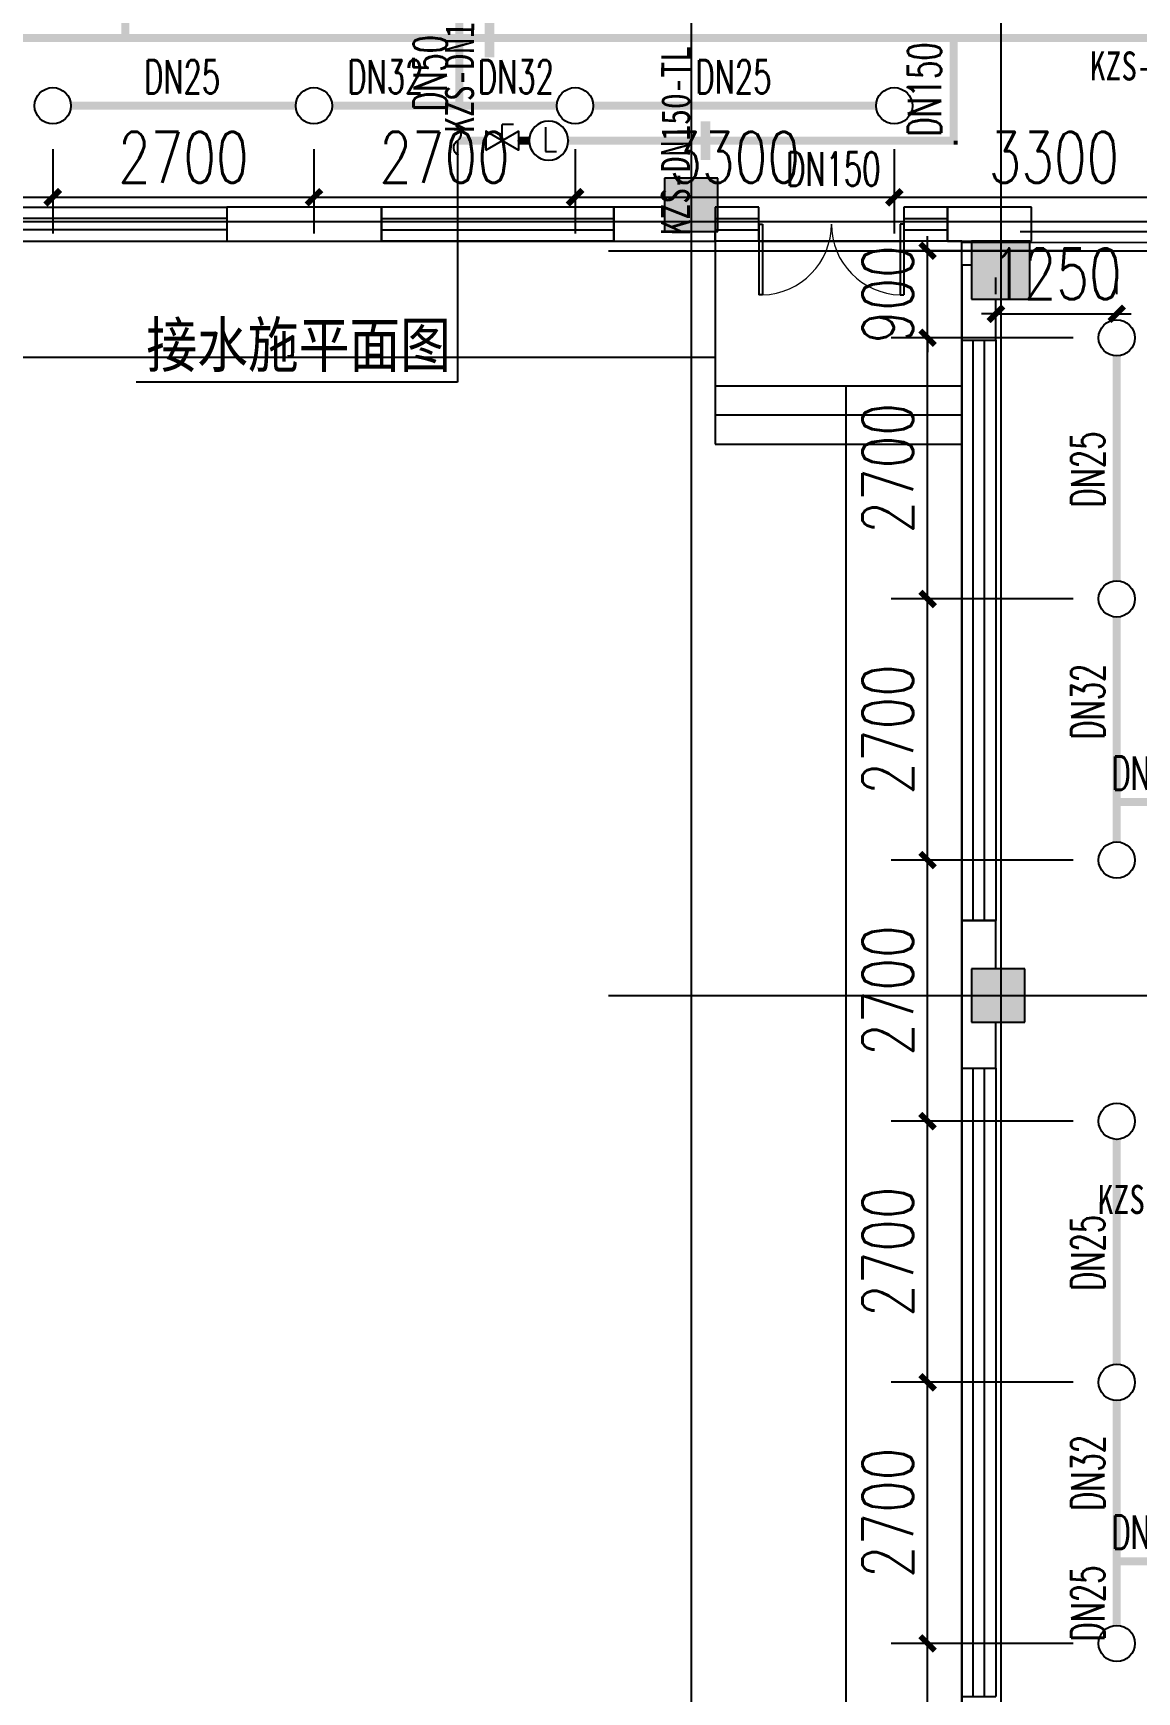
# Model space of a CAD drawing. Extents: x 0 to 2838408, y -923048 to 203859.
# Drawn here: x 2765960 to 2777370, y -216692 to -199542 of the extents above; entities that cross this region are included whole.
import ezdxf
from ezdxf.enums import TextEntityAlignment as Align

# ---------------------------------------------------------------- set-up
doc = ezdxf.new("R2010")
doc.units = 0
doc.header["$LTSCALE"] = 1000
for name, color, linetype in [('COLUMN', 9, 'Continuous'), ('DIM_喷淋', 3, 'Continuous'), ('DOTE', 8, 'Continuous'), ('EQUIP_喷头', 7, 'Continuous'), ('EQUIP_喷淋', 7, 'Continuous'), ('EVALVE_喷淋', 7, 'Continuous'), ('fur', 253, 'Continuous'), ('GROUND', 2, 'Continuous'), ('PIPE-喷淋', 6, 'Continuous'), ('PUB_HATCH', 8, 'Continuous'), ('TEXT_喷淋', 7, 'Continuous'), ('TWT_DIM', 3, 'Continuous'), ('WALL', 9, 'Continuous'), ('WINDOW', 4, 'Continuous'), ('XREF', 8, 'Continuous'), ('抗震支吊架', 2, 'Continuous')]:
    doc.layers.add(name, color=color, linetype=linetype)
doc.styles.add('_TCH_DIM_T3', font='SIMPLEX', dxfattribs={"width": 0.75, "bigfont": 'HZTXT'})
doc.styles.add('_TWT_PIPEDN', font='SIMPLEX', dxfattribs={"width": 0.8, "height": 2.3, "bigfont": 'HZTXT'})
doc.styles.add('kzcad', font='', dxfattribs={"width": 0.8})
doc.styles.get("Standard").update_dxf_attribs({"font": 'geniso.shx', "bigfont": 'hztxt.shx'})
doc.styles.get('kzcad').set_extended_font_data('SimSun')
doc.dimstyles.new('_TWT_ARCH&&150', dxfattribs={"dimtxt": 525, "dimasz": 150, "dimexe": 375, "dimexo": 450, "dimgap": 150, "dimtad": 1, "dimdec": 0, "dimzin": 0, "dimdsep": 46, "dimtxsty": '_TCH_DIM_T3', "dimblk": 'ARCHTICK', "dimcen": 0.09, "dimclrt": 7, "dimazin": 2, "dimtfac": 1, "dimtdec": 0, "dimtix": 1, "dimtmove": 2, "dimatfit": 3, "dimfxl": 1, "dimtolj": 1, "dimtzin": 0, "dimarcsym": 0})

# ---------------------------------------------------------------- blocks, each defined once
blk = doc.blocks.new('$WINLIB2D$00000001')
at = {"color": 0}
for points in [[(-0.5, 0.5), (-0.5, -0.5)], [(-0.5, 0.5), (0.5, 0.5)], [(0.5, -0.5), (0.5, 0.5)], [(0.5, 0.1667), (-0.5, 0.1667)], [(0.5, -0.1667), (-0.5, -0.1667)], [(-0.5, -0.5), (0.5, -0.5)]]:
    blk.add_lwpolyline(points, dxfattribs=at)
blk = doc.blocks.new('$DorLib2D$00000002')
for p, q in [((-0.5, 0), (-0.5, 0.4875)), ((-0.475, 0.4875), (-0.5, 0.4875)), ((-0.475, 0), (-0.475, 0.4875)), ((0.475, 0), (0.475, 0.4875)), ((0.475, 0.4875), (0.5, 0.4875)), ((0.5, 0), (0.5, 0.4875)), ((-0.5, 0), (-0.475, 0)), ((0.5, 0), (0.475, 0))]:
    blk.add_line(p, q)
at = {"lineweight": 13}
for centre, start, end in [((-0.4875, 0), 0, 88.53072), ((0.4875, 0), 91.46928, 180)]:
    blk.add_arc(centre, 0.4875, start, end, dxfattribs=at)
blk = doc.blocks.new('$TCHSYS$WIN2D')
for p, q in [((-0.5, 0.5), (0.5, 0.5)), ((-0.5, 0.5), (-0.5, -0.5)), ((0.5, 0.5), (0.5, -0.5)), ((0.5, 0.1667), (-0.5, 0.1667)), ((0.5, -0.1667), (-0.5, -0.1667)), ((-0.5, -0.5), (0.5, -0.5))]:
    blk.add_line(p, q)
blk = doc.blocks.new('1F1')
at = {"layer": 'PUB_HATCH'}
for points in [[(2436991.7, -201042.2), (2436441.7, -201042.2), (2436441.7, -201592.2), (2436991.7, -201592.2)], [(2440216.7, -201692.2), (2439616.7, -201692.2), (2439616.7, -202292.2), (2440216.7, -202292.2)], [(2440166.7, -209217.2), (2439616.7, -209217.2), (2439616.7, -209767.2), (2440166.7, -209767.2)]]:
    blk.add_hatch(color=256, dxfattribs=at).paths.add_polyline_path(points)
for p, q in [((2439516.7, -201692.2), (2436966.7, -201692.2)), ((2436966.7, -201692.2), (2436966.7, -203792.2)), ((2439516.7, -203792.2), (2439516.7, -201692.2)), ((2439516.7, -203192.2), (2436966.7, -203192.2)), ((2439516.7, -203492.2), (2436966.7, -203492.2)), ((2436966.7, -203792.2), (2439516.7, -203792.2))]:
    blk.add_line(p, q)
at = {"layer": 'COLUMN'}
for p, q in [((2436991.7, -201042.2), (2436441.7, -201042.2)), ((2436441.7, -201042.2), (2436441.7, -201592.2)), ((2436991.7, -201592.2), (2436991.7, -201042.2)), ((2436441.7, -201592.2), (2436991.7, -201592.2)), ((2440216.7, -201692.2), (2439616.7, -201692.2)), ((2439616.7, -201692.2), (2439616.7, -202292.2)), ((2440216.7, -202292.2), (2440216.7, -201692.2)), ((2439616.7, -202292.2), (2440216.7, -202292.2)), ((2440166.7, -209217.2), (2439616.7, -209217.2)), ((2439616.7, -209217.2), (2439616.7, -209767.2)), ((2440166.7, -209767.2), (2440166.7, -209217.2)), ((2439616.7, -209767.2), (2440166.7, -209767.2))]:
    blk.add_line(p, q, dxfattribs=at)
at = {"layer": 'DOTE'}
for p, q in [((2436716.7, -187892.2), (2436716.7, -271092.2)), ((2439916.7, -187892.2), (2439916.7, -271092.2)), ((2453916.7, -201492.2), (2343216.7, -201492.2)), ((2435862.3, -201792.2), (2453916.7, -201792.2)), ((2435862.3, -209492.2), (2453916.7, -209492.2))]:
    blk.add_line(p, q, dxfattribs=at)
at = {"layer": 'fur'}
blk.add_line((2440116.7, -201592.2), (2451516.7, -201592.2), dxfattribs=at)
at = {"layer": 'GROUND'}
for p, q in [((2436966.7, -201692.2), (2436966.7, -202892.2)), ((2363516.7, -202892.2), (2436966.7, -202892.2)), ((2438316.7, -203192.2), (2438316.7, -227642.2))]:
    blk.add_line(p, q, dxfattribs=at)
for points in [[(2363516.7, -201692.2), (2436966.7, -201692.2)], [(2439516.7, -203192.2), (2438316.7, -203192.2)], [(2439516.7, -203192.2), (2439516.7, -227642.2)]]:
    blk.add_lwpolyline(points, dxfattribs=at)
at = {"layer": 'WALL'}
for p, q in [((2433516.7, -201342.2), (2431916.7, -201342.2)), ((2431916.7, -201342.2), (2431916.7, -201692.2)), ((2433516.7, -201692.2), (2433516.7, -201342.2)), ((2436441.7, -201342.2), (2435916.7, -201342.2)), ((2435916.7, -201342.2), (2435916.7, -201692.2)), ((2440235.4, -201342.2), (2439366.7, -201342.2)), ((2439366.7, -201342.2), (2439366.7, -201692.2)), ((2440235.4, -201692.2), (2440235.4, -201342.2)), ((2436966.7, -201692.2), (2436966.7, -201592.2)), ((2431916.7, -201692.2), (2433516.7, -201692.2)), ((2435916.7, -201692.2), (2436716.7, -201692.2)), ((2436716.7, -201692.2), (2436966.7, -201692.2)), ((2439366.7, -201692.2), (2440235.4, -201692.2)), ((2439516.7, -201942.2), (2439516.7, -202717.2)), ((2439616.7, -201942.2), (2439516.7, -201942.2)), ((2439866.7, -202717.2), (2439866.7, -202292.2)), ((2439516.7, -202717.2), (2439866.7, -202717.2)), ((2439866.7, -208717.2), (2439516.7, -208717.2)), ((2439516.7, -208717.2), (2439516.7, -209492.2)), ((2439866.7, -209217.2), (2439866.7, -208717.2)), ((2439516.7, -209492.2), (2439516.7, -210242.2)), ((2439866.7, -210242.2), (2439866.7, -209767.2)), ((2439516.7, -210242.2), (2439866.7, -210242.2))]:
    blk.add_line(p, q, dxfattribs=at)
blk.add_lwpolyline([(2439516.7, -201708), (2452116.7, -201692.2), (2452116.7, -257292.2), (2439516.7, -257308)], close=True, dxfattribs=at)
at = {"layer": 'WINDOW'}
blk.add_line((2437416.7, -201692.2), (2438916.7, -201692.2), dxfattribs=at)
at = {"layer": 'WINDOW', "yscale": -350}
for p, xscale, zscale in [((2430716.7, -201517.2), 2400, 2400), ((2434716.7, -201517.2), -2400, -2400)]:
    blk.add_blockref('$WINLIB2D$00000001', p, dxfattribs=dict(at, xscale=xscale, zscale=zscale))
at = {"layer": 'WINDOW'}
for name, p, xscale, yscale, zscale, rotation in [('$WINLIB2D$00000001', (2437191.7, -201517.2), -450.0000000065193, -350, -450.0000000065193, 359.9999999999109), ('$WINLIB2D$00000001', (2439141.7, -201517.2), -450.0000000002328, -350, -450.0000000002328, 359.9999999999109), ('$DorLib2D$00000002', (2438166.7, -201517.2), -1500, -1500, -1500, 359.9999999999109), ('$TCHSYS$WIN2D', (2439691.7, -205717.2), 6000, -350, 6000, 269.9999999978885), ('$TCHSYS$WIN2D', (2439691.7, -213492.2), 6500, -350, 6500, 269.9999999978856)]:
    blk.add_blockref(name, p, dxfattribs=dict(at, xscale=xscale, yscale=yscale, zscale=zscale, rotation=rotation))
blk = doc.blocks.new('_ArchTick')
at = {"color": 0, "linetype": 'ByBlock', "const_width": 0.4}
blk.add_lwpolyline([(-0.5, -0.5), (0.5, 0.5)], dxfattribs=at)
blk = doc.blocks.new('*D1308')
at = {"layer": 'Defpoints', "color": 0, "linetype": 'ByBlock', "transparency": 16777216}
for p in [(2777163, -202443), (2775913, -202692), (2777163, -202692)]:
    blk.add_point(p, dxfattribs=at)
at = {"layer": 'TWT_DIM', "color": 0, "linetype": 'ByBlock', "lineweight": -2, "transparency": 16777216}
for p, q in [((2775913, -202242), (2775913, -202068)), ((2777163, -202242), (2777163, -202068)), ((2775913, -202443), (2775763, -202443)), ((2775913, -202443), (2777163, -202443)), ((2777163, -202443), (2777313, -202443))]:
    blk.add_line(p, q, dxfattribs=at)
at = {"layer": 'TWT_DIM', "color": 0, "linetype": 'ByBlock', "lineweight": -2, "transparency": 16777216, "xscale": 150, "yscale": 150, "zscale": 150}
blk.add_blockref('_ArchTick', (2775913, -202443), dxfattribs=at)
at = {"layer": 'TWT_DIM', "color": 0, "linetype": 'ByBlock', "lineweight": -2, "transparency": 16777216, "xscale": 150, "yscale": 150, "zscale": 150, "rotation": 180}
blk.add_blockref('_ArchTick', (2777163, -202443), dxfattribs=at)
at = {"layer": 'TWT_DIM', "color": 7, "linetype": 'ByBlock', "transparency": 16777216, "insert": (2776538, -202030), "char_height": 525, "attachment_point": 5, "style": '_TCH_DIM_T3'}
blk.add_mtext('\\A1;1250', dxfattribs=at)
blk = doc.blocks.new('*D1323')
at = {"layer": 'Defpoints', "color": 0, "linetype": 'ByBlock', "transparency": 16777216}
for p in [(2775207, -216192), (2777163, -216192), (2777163, -218792)]:
    blk.add_point(p, dxfattribs=at)
at = {"layer": 'DIM_喷淋', "color": 0, "linetype": 'ByBlock', "lineweight": -2, "transparency": 16777216}
for p, q in [((2776713, -216192), (2774832, -216192)), ((2775207, -218792), (2775207, -216192)), ((2776713, -218792), (2774832, -218792))]:
    blk.add_line(p, q, dxfattribs=at)
at = {"layer": 'DIM_喷淋', "color": 0, "linetype": 'ByBlock', "lineweight": -2, "transparency": 16777216, "xscale": 150, "yscale": 150, "zscale": 150}
for p, rotation in [((2775207, -216192), 90), ((2775207, -218792), 270)]:
    blk.add_blockref('_ArchTick', p, dxfattribs=dict(at, rotation=rotation))
at = {"layer": 'DIM_喷淋', "color": 7, "linetype": 'ByBlock', "transparency": 16777216, "insert": (2774795, -217492), "char_height": 525, "attachment_point": 5, "rotation": 90, "style": '_TCH_DIM_T3'}
blk.add_mtext('\\A1;2600', dxfattribs=at)
blk = doc.blocks.new('*D1324')
at = {"layer": 'Defpoints', "color": 0, "linetype": 'ByBlock', "transparency": 16777216}
for p in [(2775207, -213492), (2777163, -213492), (2777163, -216192)]:
    blk.add_point(p, dxfattribs=at)
at = {"layer": 'DIM_喷淋', "color": 0, "linetype": 'ByBlock', "lineweight": -2, "transparency": 16777216}
for p, q in [((2776713, -213492), (2774832, -213492)), ((2775207, -216192), (2775207, -213492)), ((2776713, -216192), (2774832, -216192))]:
    blk.add_line(p, q, dxfattribs=at)
at = {"layer": 'DIM_喷淋', "color": 0, "linetype": 'ByBlock', "lineweight": -2, "transparency": 16777216, "xscale": 150, "yscale": 150, "zscale": 150}
for p, rotation in [((2775207, -213492), 90), ((2775207, -216192), 270)]:
    blk.add_blockref('_ArchTick', p, dxfattribs=dict(at, rotation=rotation))
at = {"layer": 'DIM_喷淋', "color": 7, "linetype": 'ByBlock', "transparency": 16777216, "insert": (2774795, -214842), "char_height": 525, "attachment_point": 5, "rotation": 90, "style": '_TCH_DIM_T3'}
blk.add_mtext('\\A1;2700', dxfattribs=at)
blk = doc.blocks.new('*D1325')
at = {"layer": 'Defpoints', "color": 0, "linetype": 'ByBlock', "transparency": 16777216}
for p in [(2775207, -210792), (2777163, -210792), (2777163, -213492)]:
    blk.add_point(p, dxfattribs=at)
at = {"layer": 'DIM_喷淋', "color": 0, "linetype": 'ByBlock', "lineweight": -2, "transparency": 16777216}
for p, q in [((2776713, -210792), (2774832, -210792)), ((2775207, -213492), (2775207, -210792)), ((2776713, -213492), (2774832, -213492))]:
    blk.add_line(p, q, dxfattribs=at)
at = {"layer": 'DIM_喷淋', "color": 0, "linetype": 'ByBlock', "lineweight": -2, "transparency": 16777216, "xscale": 150, "yscale": 150, "zscale": 150}
for p, rotation in [((2775207, -210792), 90), ((2775207, -213492), 270)]:
    blk.add_blockref('_ArchTick', p, dxfattribs=dict(at, rotation=rotation))
at = {"layer": 'DIM_喷淋', "color": 7, "linetype": 'ByBlock', "transparency": 16777216, "insert": (2774795, -212142), "char_height": 525, "attachment_point": 5, "rotation": 90, "style": '_TCH_DIM_T3'}
blk.add_mtext('\\A1;2700', dxfattribs=at)
blk = doc.blocks.new('*D1326')
at = {"layer": 'Defpoints', "color": 0, "linetype": 'ByBlock', "transparency": 16777216}
for p in [(2775207, -208092), (2777163, -208092), (2777163, -210792)]:
    blk.add_point(p, dxfattribs=at)
at = {"layer": 'DIM_喷淋', "color": 0, "linetype": 'ByBlock', "lineweight": -2, "transparency": 16777216}
for p, q in [((2776713, -208092), (2774832, -208092)), ((2775207, -210792), (2775207, -208092)), ((2776713, -210792), (2774832, -210792))]:
    blk.add_line(p, q, dxfattribs=at)
at = {"layer": 'DIM_喷淋', "color": 0, "linetype": 'ByBlock', "lineweight": -2, "transparency": 16777216, "xscale": 150, "yscale": 150, "zscale": 150}
for p, rotation in [((2775207, -208092), 90), ((2775207, -210792), 270)]:
    blk.add_blockref('_ArchTick', p, dxfattribs=dict(at, rotation=rotation))
at = {"layer": 'DIM_喷淋', "color": 7, "linetype": 'ByBlock', "transparency": 16777216, "insert": (2774795, -209442), "char_height": 525, "attachment_point": 5, "rotation": 90, "style": '_TCH_DIM_T3'}
blk.add_mtext('\\A1;2700', dxfattribs=at)
blk = doc.blocks.new('*D1327')
at = {"layer": 'Defpoints', "color": 0, "linetype": 'ByBlock', "transparency": 16777216}
for p in [(2775207, -205392), (2777163, -205392), (2777163, -208092)]:
    blk.add_point(p, dxfattribs=at)
at = {"layer": 'DIM_喷淋', "color": 0, "linetype": 'ByBlock', "lineweight": -2, "transparency": 16777216}
for p, q in [((2776713, -205392), (2774832, -205392)), ((2775207, -208092), (2775207, -205392)), ((2776713, -208092), (2774832, -208092))]:
    blk.add_line(p, q, dxfattribs=at)
at = {"layer": 'DIM_喷淋', "color": 0, "linetype": 'ByBlock', "lineweight": -2, "transparency": 16777216, "xscale": 150, "yscale": 150, "zscale": 150}
for p, rotation in [((2775207, -205392), 90), ((2775207, -208092), 270)]:
    blk.add_blockref('_ArchTick', p, dxfattribs=dict(at, rotation=rotation))
at = {"layer": 'DIM_喷淋', "color": 7, "linetype": 'ByBlock', "transparency": 16777216, "insert": (2774795, -206742), "char_height": 525, "attachment_point": 5, "rotation": 90, "style": '_TCH_DIM_T3'}
blk.add_mtext('\\A1;2700', dxfattribs=at)
blk = doc.blocks.new('*D1328')
at = {"layer": 'Defpoints', "color": 0, "linetype": 'ByBlock', "transparency": 16777216}
for p in [(2775207, -202692), (2777163, -202692), (2777163, -205392)]:
    blk.add_point(p, dxfattribs=at)
at = {"layer": 'DIM_喷淋', "color": 0, "linetype": 'ByBlock', "lineweight": -2, "transparency": 16777216}
for p, q in [((2776713, -202692), (2774832, -202692)), ((2775207, -205392), (2775207, -202692)), ((2776713, -205392), (2774832, -205392))]:
    blk.add_line(p, q, dxfattribs=at)
at = {"layer": 'DIM_喷淋', "color": 0, "linetype": 'ByBlock', "lineweight": -2, "transparency": 16777216, "xscale": 150, "yscale": 150, "zscale": 150}
for p, rotation in [((2775207, -202692), 90), ((2775207, -205392), 270)]:
    blk.add_blockref('_ArchTick', p, dxfattribs=dict(at, rotation=rotation))
at = {"layer": 'DIM_喷淋', "color": 7, "linetype": 'ByBlock', "transparency": 16777216, "insert": (2774795, -204042), "char_height": 525, "attachment_point": 5, "rotation": 90, "style": '_TCH_DIM_T3'}
blk.add_mtext('\\A1;2700', dxfattribs=at)
blk = doc.blocks.new('*D1329')
at = {"layer": 'Defpoints', "color": 0, "linetype": 'ByBlock', "transparency": 16777216}
for p in [(2775207, -201792), (2777163, -201792), (2777163, -202692)]:
    blk.add_point(p, dxfattribs=at)
at = {"layer": 'DIM_喷淋', "color": 0, "linetype": 'ByBlock', "lineweight": -2, "transparency": 16777216}
for p, q in [((2775207, -201792), (2775207, -201642)), ((2776713, -201792), (2774832, -201792)), ((2775207, -202692), (2775207, -201792)), ((2776713, -202692), (2774832, -202692)), ((2775207, -202692), (2775207, -202842))]:
    blk.add_line(p, q, dxfattribs=at)
at = {"layer": 'DIM_喷淋', "color": 0, "linetype": 'ByBlock', "lineweight": -2, "transparency": 16777216, "xscale": 150, "yscale": 150, "zscale": 150}
for p, rotation in [((2775207, -201792), 270), ((2775207, -202692), 90)]:
    blk.add_blockref('_ArchTick', p, dxfattribs=dict(at, rotation=rotation))
at = {"layer": 'DIM_喷淋', "color": 7, "linetype": 'ByBlock', "transparency": 16777216, "insert": (2774795, -202242), "char_height": 525, "attachment_point": 5, "rotation": 90, "style": '_TCH_DIM_T3'}
blk.add_mtext('\\A1;900', dxfattribs=at)
blk = doc.blocks.new('*D3104')
at = {"layer": 'Defpoints', "color": 0, "linetype": 'ByBlock', "transparency": 16777216}
for p in [(2774863, -200292), (2778163, -200292), (2778163, -201239)]:
    blk.add_point(p, dxfattribs=at)
at = {"layer": 'DIM_喷淋', "color": 0, "linetype": 'ByBlock', "lineweight": -2, "transparency": 16777216}
for p, q in [((2774863, -200742), (2774863, -201614)), ((2778163, -200742), (2778163, -201614)), ((2774863, -201239), (2778163, -201239))]:
    blk.add_line(p, q, dxfattribs=at)
at = {"layer": 'DIM_喷淋', "color": 0, "linetype": 'ByBlock', "lineweight": -2, "transparency": 16777216, "xscale": 150, "yscale": 150, "zscale": 150, "rotation": 180}
blk.add_blockref('_ArchTick', (2774863, -201239), dxfattribs=at)
at = {"layer": 'DIM_喷淋', "color": 0, "linetype": 'ByBlock', "lineweight": -2, "transparency": 16777216, "xscale": 150, "yscale": 150, "zscale": 150}
blk.add_blockref('_ArchTick', (2778163, -201239), dxfattribs=at)
at = {"layer": 'DIM_喷淋', "color": 7, "linetype": 'ByBlock', "transparency": 16777216, "insert": (2776513, -200826), "char_height": 525, "attachment_point": 5, "style": '_TCH_DIM_T3'}
blk.add_mtext('\\A1;3300', dxfattribs=at)
blk = doc.blocks.new('*D3105')
at = {"layer": 'Defpoints', "color": 0, "linetype": 'ByBlock', "transparency": 16777216}
for p in [(2771563, -200292), (2774863, -200292), (2774863, -201239)]:
    blk.add_point(p, dxfattribs=at)
at = {"layer": 'DIM_喷淋', "color": 0, "linetype": 'ByBlock', "lineweight": -2, "transparency": 16777216}
for p, q in [((2771563, -200742), (2771563, -201614)), ((2774863, -200742), (2774863, -201614)), ((2771563, -201239), (2774863, -201239))]:
    blk.add_line(p, q, dxfattribs=at)
at = {"layer": 'DIM_喷淋', "color": 0, "linetype": 'ByBlock', "lineweight": -2, "transparency": 16777216, "xscale": 150, "yscale": 150, "zscale": 150, "rotation": 180}
blk.add_blockref('_ArchTick', (2771563, -201239), dxfattribs=at)
at = {"layer": 'DIM_喷淋', "color": 0, "linetype": 'ByBlock', "lineweight": -2, "transparency": 16777216, "xscale": 150, "yscale": 150, "zscale": 150}
blk.add_blockref('_ArchTick', (2774863, -201239), dxfattribs=at)
at = {"layer": 'DIM_喷淋', "color": 7, "linetype": 'ByBlock', "transparency": 16777216, "insert": (2773213, -200826), "char_height": 525, "attachment_point": 5, "style": '_TCH_DIM_T3'}
blk.add_mtext('\\A1;3300', dxfattribs=at)
blk = doc.blocks.new('*D3106')
at = {"layer": 'Defpoints', "color": 0, "linetype": 'ByBlock', "transparency": 16777216}
for p in [(2768863, -200292), (2771563, -200292), (2771563, -201239)]:
    blk.add_point(p, dxfattribs=at)
at = {"layer": 'DIM_喷淋', "color": 0, "linetype": 'ByBlock', "lineweight": -2, "transparency": 16777216}
for p, q in [((2768863, -200742), (2768863, -201614)), ((2771563, -200742), (2771563, -201614)), ((2768863, -201239), (2771563, -201239))]:
    blk.add_line(p, q, dxfattribs=at)
at = {"layer": 'DIM_喷淋', "color": 0, "linetype": 'ByBlock', "lineweight": -2, "transparency": 16777216, "xscale": 150, "yscale": 150, "zscale": 150, "rotation": 180}
blk.add_blockref('_ArchTick', (2768863, -201239), dxfattribs=at)
at = {"layer": 'DIM_喷淋', "color": 0, "linetype": 'ByBlock', "lineweight": -2, "transparency": 16777216, "xscale": 150, "yscale": 150, "zscale": 150}
blk.add_blockref('_ArchTick', (2771563, -201239), dxfattribs=at)
at = {"layer": 'DIM_喷淋', "color": 7, "linetype": 'ByBlock', "transparency": 16777216, "insert": (2770213, -200826), "char_height": 525, "attachment_point": 5, "style": '_TCH_DIM_T3'}
blk.add_mtext('\\A1;2700', dxfattribs=at)
blk = doc.blocks.new('*D3107')
at = {"layer": 'Defpoints', "color": 0, "linetype": 'ByBlock', "transparency": 16777216}
for p in [(2766163, -200292), (2768863, -200292), (2768863, -201239)]:
    blk.add_point(p, dxfattribs=at)
at = {"layer": 'DIM_喷淋', "color": 0, "linetype": 'ByBlock', "lineweight": -2, "transparency": 16777216}
for p, q in [((2766163, -200742), (2766163, -201614)), ((2768863, -200742), (2768863, -201614)), ((2766163, -201239), (2768863, -201239))]:
    blk.add_line(p, q, dxfattribs=at)
at = {"layer": 'DIM_喷淋', "color": 0, "linetype": 'ByBlock', "lineweight": -2, "transparency": 16777216, "xscale": 150, "yscale": 150, "zscale": 150, "rotation": 180}
blk.add_blockref('_ArchTick', (2766163, -201239), dxfattribs=at)
at = {"layer": 'DIM_喷淋', "color": 0, "linetype": 'ByBlock', "lineweight": -2, "transparency": 16777216, "xscale": 150, "yscale": 150, "zscale": 150}
blk.add_blockref('_ArchTick', (2768863, -201239), dxfattribs=at)
at = {"layer": 'DIM_喷淋', "color": 7, "linetype": 'ByBlock', "transparency": 16777216, "insert": (2767513, -200826), "char_height": 525, "attachment_point": 5, "style": '_TCH_DIM_T3'}
blk.add_mtext('\\A1;2700', dxfattribs=at)
blk = doc.blocks.new('*D3108')
at = {"layer": 'Defpoints', "color": 0, "linetype": 'ByBlock', "transparency": 16777216}
for p in [(2763563, -200292), (2766163, -200292), (2766163, -201239)]:
    blk.add_point(p, dxfattribs=at)
at = {"layer": 'DIM_喷淋', "color": 0, "linetype": 'ByBlock', "lineweight": -2, "transparency": 16777216}
for p, q in [((2763563, -200742), (2763563, -201614)), ((2766163, -200742), (2766163, -201614)), ((2763563, -201239), (2766163, -201239))]:
    blk.add_line(p, q, dxfattribs=at)
at = {"layer": 'DIM_喷淋', "color": 0, "linetype": 'ByBlock', "lineweight": -2, "transparency": 16777216, "xscale": 150, "yscale": 150, "zscale": 150, "rotation": 180}
blk.add_blockref('_ArchTick', (2763563, -201239), dxfattribs=at)
at = {"layer": 'DIM_喷淋', "color": 0, "linetype": 'ByBlock', "lineweight": -2, "transparency": 16777216, "xscale": 150, "yscale": 150, "zscale": 150}
blk.add_blockref('_ArchTick', (2766163, -201239), dxfattribs=at)
at = {"layer": 'DIM_喷淋', "color": 7, "linetype": 'ByBlock', "transparency": 16777216, "insert": (2764863, -200826), "char_height": 525, "attachment_point": 5, "style": '_TCH_DIM_T3'}
blk.add_mtext('\\A1;2600', dxfattribs=at)
blk = doc.blocks.new('$TwtSys$00000125')
blk.add_circle((0, 0, 0), 1)
blk = doc.blocks.new('$EVALVE$00000030')
for p in [(0, 0), (87, 124)]:
    blk.add_line(p, (0, 124))
blk.add_lwpolyline([(-125, -72), (125, 72), (125, -72), (-125, 72)], close=True)
for p in [(-125, 0), (125, 0)]:
    blk.add_point(p)
blk = doc.blocks.new('$EVALVE$00000027')
at = {"color": 7}
for p, q in [((-23, 104), (-23, -83)), ((-23, -83), (61, -83))]:
    blk.add_line(p, q, dxfattribs=at)
blk.add_lwpolyline([(-150, 0, 1), (150, 0, 1), (-150, 0, 0.808179)], format="xyb")
for p in [(-150, 0), (150, 0)]:
    blk.add_point(p)
blk = doc.blocks.new('$TwtSys$00000132')
at = {"elevation": 0}
blk.add_lwpolyline([(7, -101, -0.575183), (0, 0, 0.604745), (-11, 101, 16.924828)], format="xyb", dxfattribs=at)

msp = doc.modelspace()

# ---------------------------------------------------------------- hatches: boundary and pattern name
at = {"layer": 'PIPE-喷淋'}
msp.add_hatch(color=256, dxfattribs=at).paths.add_polyline_path([(2775475, -200653.7), (2775475, -200694.9), (2775516.3, -200694.9)])
at = {"layer": 'PIPE-喷淋', "linetype": 'ByBlock'}
msp.add_hatch(color=256, dxfattribs=at).paths.add_polyline_path([(2775475, -200653.7), (2775516.3, -200653.7), (2775516.3, -200694.9)])

# ---------------------------------------------------------------- linework, layer by layer
at = {"layer": 'DIM_喷淋'}
for p, q in [((2770347.5, -200653.7), (2770347.1, -203150.6)), ((2770347.1, -203150.6), (2767025, -203150.6))]:
    msp.add_line(p, q, dxfattribs=at)
at = {"layer": 'PIPE-喷淋', "linetype": 'ByBlock', "ltscale": 1.5, "const_width": 82.5}
for points in [[(2770364.9, -197542.2), (2770364.9, -199592.2)], [(2766912.5, -197792.2), (2766912.5, -199592.2)], [(2762612.5, -199592.2), (2766212.5, -199592.2)], [(2766212.5, -199592.2), (2766912.5, -199592.2)], [(2766912.5, -199592.2), (2770364.9, -199592.2)], [(2770364.9, -199592.2), (2775475, -199592.2)], [(2770364.9, -199592.2), (2770364.9, -200292.2)], [(2775475, -199592.2), (2777862.5, -199592.2)], [(2775475, -200653.7), (2775475, -199592.2)], [(2766350, -200292.2), (2768675, -200292.2)], [(2769050, -200292.2), (2770364.9, -200292.2)], [(2770364.9, -200292.2), (2771375, -200292.2)], [(2771750, -200292.2), (2774675, -200292.2)], [(2777162.5, -205204.7), (2777162.5, -202879.7)], [(2777162.5, -207492.2), (2777162.5, -205579.7)], [(2777162.5, -207904.7), (2777162.5, -207492.2)], [(2777862.5, -207492.2), (2777162.5, -207492.2)], [(2777162.5, -213304.7), (2777162.5, -210979.7)], [(2777162.5, -215342.2), (2777162.5, -213679.7)], [(2777162.5, -216004.7), (2777162.5, -215342.2)], [(2777162.5, -215342.2), (2777862.5, -215342.2)]]:
    msp.add_lwpolyline(points, dxfattribs=at)
at = {"layer": 'PIPE-喷淋', "ltscale": 1.5, "const_width": 82.5}
for points in [[(2770347.1, -200653.7), (2770639.9, -200653.7)], [(2770977.9, -200653.7), (2771086.9, -200653.7)], [(2771491.9, -200653.7), (2775475, -200653.7)]]:
    msp.add_lwpolyline(points, dxfattribs=at)
at = {"layer": '抗震支吊架', "color": 4, "const_width": 100}
for points in [[(2770679.2, -199792.2), (2770679.2, -199392.2)], [(2772911.1, -200853.7), (2772911.1, -200453.7)]]:
    msp.add_lwpolyline(points, dxfattribs=at)

# ---------------------------------------------------------------- block references
at = {"layer": 'EQUIP_喷头', "linetype": 'ByBlock', "xscale": 187.5, "yscale": 187.5, "zscale": 187.5}
for p in [(2766162.5, -200292.2), (2768862.5, -200292.2), (2771562.5, -200292.2), (2774862.5, -200292.2), (2777162.5, -202692.2), (2777162.5, -205392.2), (2777162.5, -208092.2), (2777162.5, -210792.2), (2777162.5, -213492.2), (2777162.5, -216192.2)]:
    msp.add_blockref('$TwtSys$00000125', p, dxfattribs=at)
at = {"layer": 'EQUIP_喷淋', "linetype": 'ByBlock', "xscale": 1.5, "yscale": 1.5, "zscale": 1.5}
msp.add_blockref('$TwtSys$00000132', (2770347.1, -200653.7), dxfattribs=at)
at = {"layer": 'EVALVE_喷淋', "xscale": 1.35, "yscale": 1.35, "zscale": 1.35}
for name, p in [('$EVALVE$00000027', (2771289.4, -200653.7)), ('$EVALVE$00000030', (2770808.9, -200653.7))]:
    msp.add_blockref(name, p, dxfattribs=at)
at = {"layer": 'XREF'}
msp.add_blockref('1F1', (336045.8, 0), dxfattribs=at)

# ---------------------------------------------------------------- texts
at = {"layer": 'DIM_喷淋', "color": 7}
msp.add_text('接水施平面图', height=525, dxfattribs=at).set_placement((2767130, -203045.6))
at = {"layer": 'TEXT_喷淋', "color": 251, "linetype": 'ByBlock', "style": '_TWT_PIPEDN', "width": 0.64}
for s, rotation, p in [('DN50', 90, (2770237.4, -200347)), ('DN25', 359.99997, (2772807.7, -200164.7)), ('DN25', 90, (2777035, -204447)), ('DN32', 90, (2777035, -206847)), ('DN40', 360, (2777107.7, -207364.7)), ('DN25', 90, (2777035, -212547)), ('DN32', 90, (2777035, -214822)), ('DN25', 90, (2777035, -216172))]:
    msp.add_text(s, height=345, rotation=rotation, dxfattribs=at).set_placement(p)
at = {"layer": 'TEXT_喷淋', "linetype": 'ByBlock', "style": '_TWT_PIPEDN', "width": 0.64}
msp.add_text('DN150', height=345, rotation=90, dxfattribs=at).set_placement((2775347.5, -200611.8))
at = {"layer": 'TEXT_喷淋', "color": 251, "linetype": 'ByBlock', "style": '_TWT_PIPEDN', "width": 0.64}
for s, p in [('DN25', (2767107.7, -200164.7)), ('DN32', (2769208.9, -200164.7)), ('DN32', (2770558.9, -200164.7)), ('DN40', (2777107.7, -215214.7))]:
    msp.add_text(s, height=345, dxfattribs=at).set_placement(p)
at = {"layer": 'TEXT_喷淋', "style": '_TWT_PIPEDN', "width": 0.64}
msp.add_text('DN150', height=345, dxfattribs=at).set_placement((2773745.6, -201119))
at = {"layer": '抗震支吊架', "color": 4, "style": 'kzcad', "width": 0.8}
for s, rotation, p in [('KZS-DN150-TL', 89.88539, (2770519.2, -199592.2)), ('KZS-DN150-TL', 89.88539, (2772751.1, -200653.7)), ('KZS-DN150-TL', 359.88539, (2777862.5, -200032.2)), ('KZS-DN150-T', 359.88539, (2777862.5, -211752.2))]:
    msp.add_text(s, height=300, rotation=rotation, dxfattribs=at).set_placement(p, align=Align.CENTER)

# ---------------------------------------------------------------- dimensions: what is measured, and where the dimension line sits
at = {"layer": 'DIM_喷淋', "linetype": 'ByBlock'}
for p1, p2, distance, picture, middle in [((2763562.5, -200292.2), (2766162.5, -200292.2), -946.6, '*D3108', (2764862.5, -200826.3)), ((2766162.5, -200292.2), (2768862.5, -200292.2), -946.6, '*D3107', (2767512.5, -200826.3)), ((2768862.5, -200292.2), (2771562.5, -200292.2), -946.6, '*D3106', (2770212.5, -200826.3)), ((2771562.5, -200292.2), (2774862.5, -200292.2), -946.6, '*D3105', (2773212.5, -200826.3)), ((2774862.5, -200292.2), (2778162.5, -200292.2), -946.6, '*D3104', (2776512.5, -200826.3)), ((2777162.5, -202692.2), (2777162.5, -201792.2), 1955.2, '*D1329', (2774794.9, -202242.2)), ((2777162.5, -205392.2), (2777162.5, -202692.2), 1955.2, '*D1328', (2774794.9, -204042.2)), ((2777162.5, -208092.2), (2777162.5, -205392.2), 1955.2, '*D1327', (2774794.9, -206742.2)), ((2777162.5, -210792.2), (2777162.5, -208092.2), 1955.2, '*D1326', (2774794.9, -209442.2)), ((2777162.5, -213492.2), (2777162.5, -210792.2), 1955.2, '*D1325', (2774794.9, -212142.2)), ((2777162.5, -216192.2), (2777162.5, -213492.2), 1955.2, '*D1324', (2774794.9, -214842.2)), ((2777162.5, -218792.2), (2777162.5, -216192.2), 1955.2, '*D1323', (2774794.9, -217492.2))]:
    dim = msp.add_aligned_dim(p1=p1, p2=p2, distance=distance, dimstyle='_TWT_ARCH&&150', dxfattribs=at)
    dim.commit()
    dim.dimension.update_dxf_attribs({"geometry": picture, "text_midpoint": middle})
at = {"layer": 'TWT_DIM', "linetype": 'ByBlock'}
dim = msp.add_aligned_dim(p1=(2775912.5, -202692.2), p2=(2777162.5, -202692.2), distance=249.5, dimstyle='_TWT_ARCH&&150', dxfattribs=at)
dim.commit()
dim.dimension.update_dxf_attribs({"geometry": '*D1308', "text_midpoint": (2776537.5, -202030.1)})

doc.saveas('drawing.dxf')
